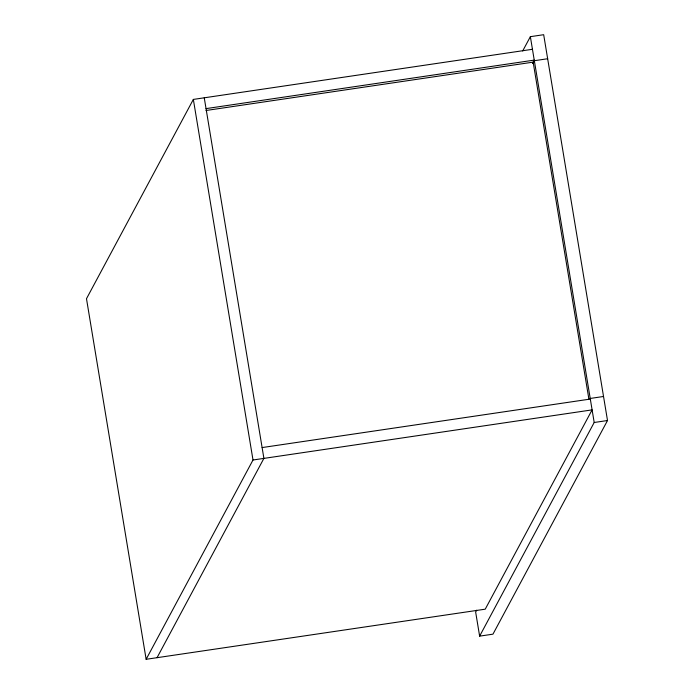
<?xml version="1.0" encoding="UTF-8"?>
<svg xmlns="http://www.w3.org/2000/svg" width="694" height="694" viewBox="0 0 694 694"><rect width="100%" height="100%" fill="white"/><g stroke="black" fill="none" stroke-linecap="round" stroke-linejoin="round"><path stroke-width="1.04" d="M532.445 49.291L193.348 99.415L86.49 298.715L146.139 659.3L485.236 609.176L592.103 409.876L253.006 460.001L146.139 659.3M157.044 657.686L263.902 458.387L204.253 97.802M522.686 50.974L530.363 36.669L543.68 34.7L607.51 420.521L492.957 634.169L479.632 636.138L475.659 612.099L476.683 610.191M532.706 62.972L534.241 60.109L206.04 108.62M532.801 63.57L534.337 60.708L547.661 58.738M479.632 636.138L594.194 422.49L530.363 36.669M206.023 110.493L533.148 62.139L588.868 398.955M590.212 398.451L603.537 396.482M262.115 447.569L590.316 399.059M594.194 422.49L607.51 420.521M193.348 99.415L253.006 460.001"/></g></svg>
